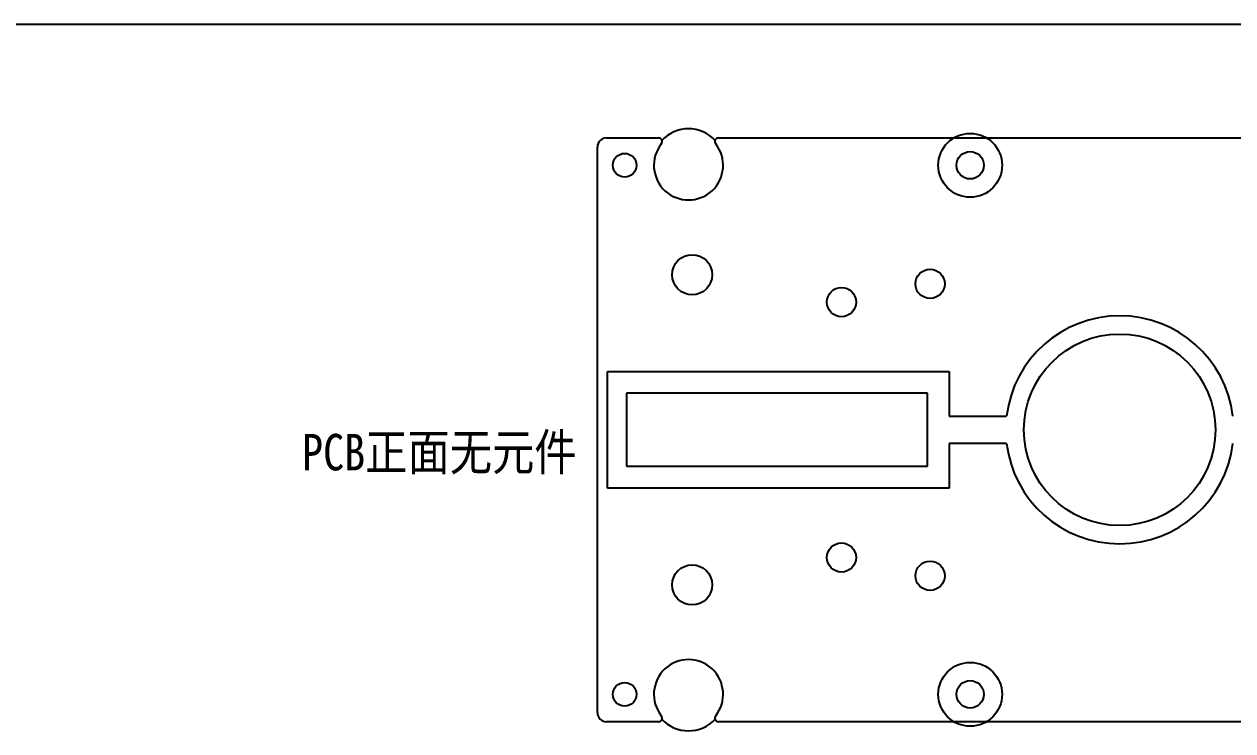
# Model space of a CAD drawing. Extents: x 0 to 297, y 0 to 210.
# Drawn here: x 167.6 to 233.9, y 171.3 to 210 of the extents above; entities that cross this region are included whole.
import ezdxf

# ---------------------------------------------------------------- set-up
doc = ezdxf.new("R2010")
doc.units = 0
doc.header["$LTSCALE"] = 16.335
doc.linetypes.add('HIDDEN', pattern=[0.2, 0.1, -0.1])
doc.layers.get('0').update_dxf_attribs({"linetype": 'CONTINUOUS'})
doc.layers.add('COOL', color=153, linetype='HIDDEN')
doc.styles.get("Standard").update_dxf_attribs({"font": 'txt', "width": 0.85})

msp = doc.modelspace()

# ---------------------------------------------------------------- linework, layer by layer
at = {"color": 7, "linetype": 'CONTINUOUS'}
for p, q in [((0, 210), (297, 210)), ((199.55, 203.766), (202.401, 203.766)), ((205.699, 203.766), (275.901, 203.766)), ((199.05, 172.266), (199.05, 203.266)), ((202.401, 171.766), (199.55, 171.766)), ((275.901, 171.766), (205.699, 171.766))]:
    msp.add_line(p, q, dxfattribs=at)
at = {"color": 5, "linetype": 'CONTINUOUS'}
for p, q in [((199.6, 184.566), (199.6, 190.966)), ((199.6, 190.966), (218.35, 190.966)), ((218.35, 190.966), (218.35, 188.516)), ((200.65, 189.766), (200.65, 185.766)), ((217.15, 189.766), (200.65, 189.766)), ((217.15, 185.766), (217.15, 189.766)), ((218.35, 188.516), (221.495, 188.516)), ((218.35, 187.016), (218.35, 184.566)), ((221.495, 187.016), (218.35, 187.016)), ((200.65, 185.766), (217.15, 185.766)), ((218.35, 184.566), (199.6, 184.566))]:
    msp.add_line(p, q, dxfattribs=at)
for centre, radius in [((219.5, 202.266), 1.75), ((227.7, 187.766), 5.25), ((219.5, 173.266), 1.75)]:
    msp.add_circle(centre, radius, dxfattribs=at)
at = {"color": 7, "linetype": 'CONTINUOUS'}
for centre, radius in [((200.55, 202.266), 0.65), ((219.5, 202.266), 0.75), ((204.25, 196.266), 1.1), ((217.3, 195.766), 0.8), ((212.44, 194.766), 0.8), ((212.44, 180.766), 0.8), ((204.25, 179.266), 1.1), ((217.3, 179.766), 0.8), ((200.55, 173.266), 0.65), ((219.5, 173.266), 0.75)]:
    msp.add_circle(centre, radius, dxfattribs=at)
at = {"color": 5, "linetype": 'CONTINUOUS'}
for centre, radius, start, end in [((204.05, 202.266), 2, 43.06618, 136.93382), ((227.7, 187.766), 6.25, 6.8921, 173.1079), ((227.7, 187.766), 6.25, 186.8921, 353.1079), ((204.05, 173.266), 2, 223.06618, 316.93382)]:
    msp.add_arc(centre, radius, start, end, dxfattribs=at)
at = {"color": 7, "linetype": 'CONTINUOUS'}
for centre, radius, start, end in [((199.55, 203.266), 0.5, 90, 180), ((202.401, 203.566), 0.2, 321.75338, 90), ((205.699, 203.566), 0.2, 90, 218.24662), ((204.05, 202.266), 1.9, 141.75338, 38.24662), ((204.05, 173.266), 1.9, 321.75338, 218.24662), ((199.55, 172.266), 0.5, 180, 270), ((202.401, 171.966), 0.2, 270, 38.24662), ((205.699, 171.966), 0.2, 141.75338, 270)]:
    msp.add_arc(centre, radius, start, end, dxfattribs=at)

# ---------------------------------------------------------------- texts
at = {"layer": 'COOL', "color": 5, "linetype": 'CONTINUOUS', "insert": (182.849, 187.542), "char_height": 2, "width": 101.31073, "attachment_point": 1}
msp.add_mtext('{\\fSimSun|b0|i0|c134|p2;PCB正面无元件}', dxfattribs=at)

doc.saveas('drawing.dxf')
